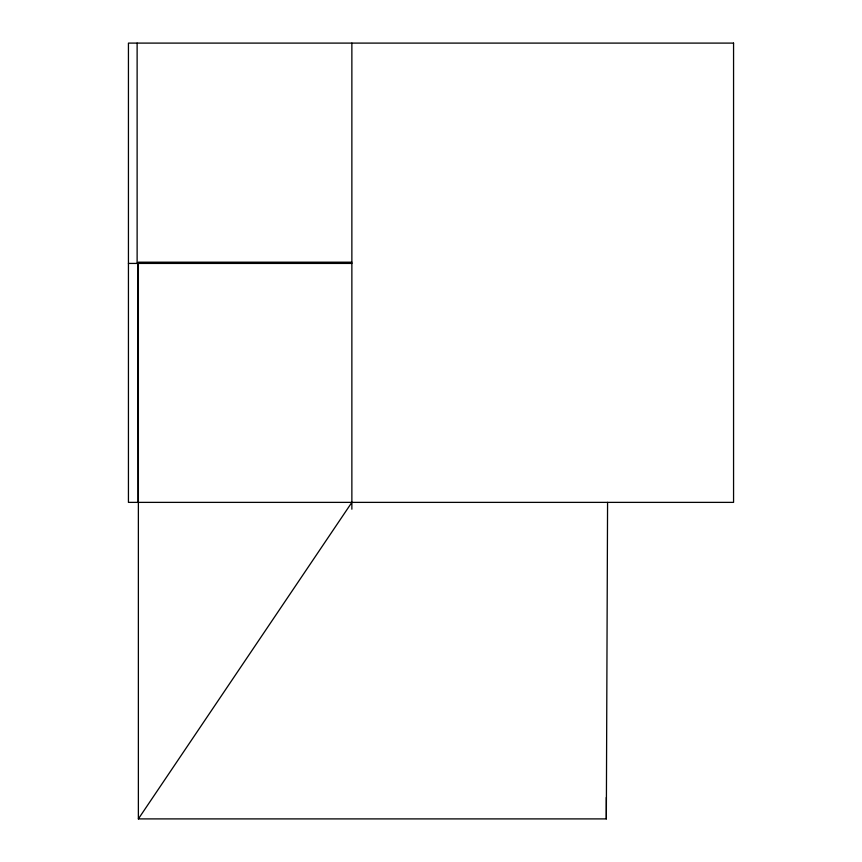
<?xml version="1.0" encoding="UTF-8"?>
<svg xmlns="http://www.w3.org/2000/svg" width="862" height="862" viewBox="0 0 862 862"><rect width="100%" height="100%" fill="white"/><g stroke="black" fill="none" stroke-linecap="round" stroke-linejoin="round"><path stroke-width="1.29" d="M351.868 262.188L138.373 262.188L138.373 818.9L606.331 818.9L607.57 502.374M138.373 818.9L351.868 502.374M128.438 263.427L351.868 263.427M137.748 263.427L138.017 502.374M606.331 797.436L606.331 818.9M351.868 43.1L351.868 509.205M137.123 43.1L137.123 263.427M733.562 43.1L128.438 43.1L128.438 502.374L733.562 502.374L733.562 43.1"/></g></svg>
